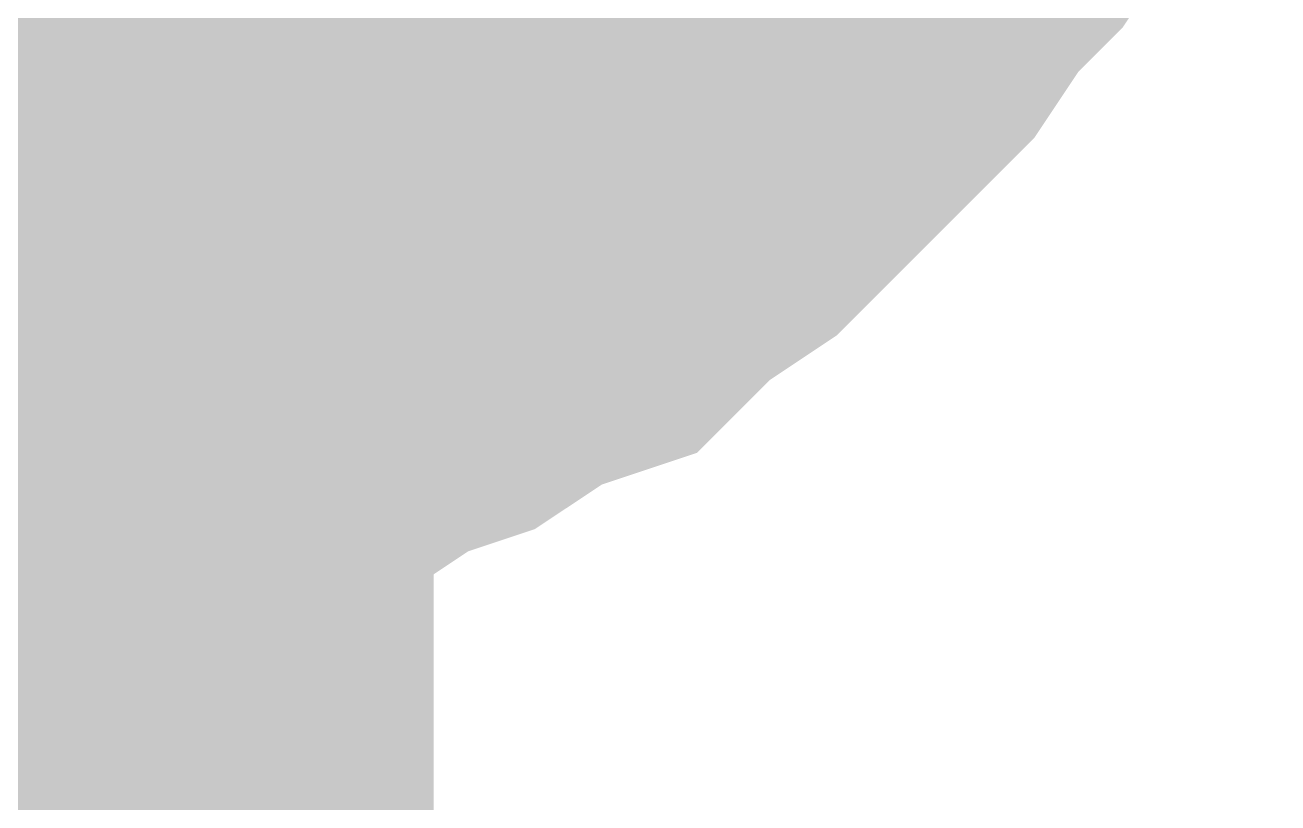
# Model space of a CAD drawing. Header units: inches. Extents: x 0 to 841, y 0 to 594.
# Drawn here: x 267.686 to 268.319, y 304.047 to 304.441 of the extents above; entities that cross this region are included whole.
import ezdxf

# ---------------------------------------------------------------- set-up
doc = ezdxf.new("R2010")
doc.units = ezdxf.units.IN
doc.layers.add('Sheet', color=255, linetype='Continuous')

msp = doc.modelspace()

# ---------------------------------------------------------------- linework, layer by layer
at = {"layer": 'Sheet'}
for points in [[(267.51741, 304.99546, 0.7493, 0.7493, 0), (267.51741, 299.49297, 0.7493, 0.7493, 0)], [(268.16869, 304.60243, 0.29972, 0.29972, 0), (268.14623, 304.56874, 0.29972, 0.29972, 0), (268.12377, 304.53505, 0.29972, 0.29972, 0), (268.10131, 304.51259, 0.29972, 0.29972, 0), (268.07886, 304.4789, 0.29972, 0.29972, 0), (268.0564, 304.45644, 0.29972, 0.29972, 0), (268.03394, 304.43398, 0.29972, 0.29972, 0), (268.00025, 304.4003, 0.29972, 0.29972, 0), (267.96657, 304.37784, 0.29972, 0.29972, 0), (267.94411, 304.35538, 0.29972, 0.29972, 0), (267.91042, 304.34415, 0.29972, 0.29972, 0), (267.87674, 304.32169, 0.29972, 0.29972, 0), (267.84305, 304.31046, 0.29972, 0.29972, 0), (267.80936, 304.288, 0.29972, 0.29972, 0), (267.77568, 304.27677, 0.29972, 0.29972, 0), (267.74199, 304.26554, 0.29972, 0.29972, 0), (267.7083, 304.25431, 0.29972, 0.29972, 0), (267.67462, 304.24308, 0.29972, 0.29972, 0), (267.6297, 304.24308, 0.29972, 0.29972, 0), (267.59601, 304.23185, 0.29972, 0.29972, 0), (267.5511, 304.23185, 0.29972, 0.29972, 0), (267.51741, 304.23185, 0.29972, 0.29972, 0)], [(268.16869, 304.60243, 0.29972, 0.29972, 0), (268.14623, 304.56874, 0.29972, 0.29972, 0), (268.12377, 304.53505, 0.29972, 0.29972, 0), (268.10131, 304.51259, 0.29972, 0.29972, 0), (268.07886, 304.4789, 0.29972, 0.29972, 0), (268.0564, 304.45644, 0.29972, 0.29972, 0), (268.03394, 304.43398, 0.29972, 0.29972, 0), (268.00025, 304.4003, 0.29972, 0.29972, 0), (267.96657, 304.37784, 0.29972, 0.29972, 0), (267.94411, 304.35538, 0.29972, 0.29972, 0), (267.91042, 304.34415, 0.29972, 0.29972, 0), (267.87674, 304.32169, 0.29972, 0.29972, 0), (267.84305, 304.31046, 0.29972, 0.29972, 0), (267.80936, 304.288, 0.29972, 0.29972, 0), (267.77568, 304.27677, 0.29972, 0.29972, 0), (267.74199, 304.26554, 0.29972, 0.29972, 0), (267.7083, 304.25431, 0.29972, 0.29972, 0), (267.67462, 304.24308, 0.29972, 0.29972, 0), (267.6297, 304.24308, 0.29972, 0.29972, 0), (267.59601, 304.23185, 0.29972, 0.29972, 0), (267.5511, 304.23185, 0.29972, 0.29972, 0), (267.51741, 304.23185, 0.29972, 0.29972, 0)], [(268.16869, 304.60243, 0.29972, 0.29972, 0), (268.14623, 304.56874, 0.29972, 0.29972, 0), (268.12377, 304.53505, 0.29972, 0.29972, 0), (268.10131, 304.51259, 0.29972, 0.29972, 0), (268.07886, 304.4789, 0.29972, 0.29972, 0), (268.0564, 304.45644, 0.29972, 0.29972, 0), (268.03394, 304.43398, 0.29972, 0.29972, 0), (268.00025, 304.4003, 0.29972, 0.29972, 0), (267.96657, 304.37784, 0.29972, 0.29972, 0), (267.94411, 304.35538, 0.29972, 0.29972, 0), (267.91042, 304.34415, 0.29972, 0.29972, 0), (267.87674, 304.32169, 0.29972, 0.29972, 0), (267.84305, 304.31046, 0.29972, 0.29972, 0), (267.80936, 304.288, 0.29972, 0.29972, 0), (267.77568, 304.27677, 0.29972, 0.29972, 0), (267.74199, 304.26554, 0.29972, 0.29972, 0), (267.7083, 304.25431, 0.29972, 0.29972, 0), (267.67462, 304.24308, 0.29972, 0.29972, 0), (267.6297, 304.24308, 0.29972, 0.29972, 0), (267.59601, 304.23185, 0.29972, 0.29972, 0), (267.5511, 304.23185, 0.29972, 0.29972, 0), (267.51741, 304.23185, 0.29972, 0.29972, 0)], [(268.16869, 304.60243, 0.29972, 0.29972, 0), (268.14623, 304.56874, 0.29972, 0.29972, 0), (268.12377, 304.53505, 0.29972, 0.29972, 0), (268.10131, 304.51259, 0.29972, 0.29972, 0), (268.07886, 304.4789, 0.29972, 0.29972, 0), (268.0564, 304.45644, 0.29972, 0.29972, 0), (268.03394, 304.43398, 0.29972, 0.29972, 0), (268.00025, 304.4003, 0.29972, 0.29972, 0), (267.96657, 304.37784, 0.29972, 0.29972, 0), (267.94411, 304.35538, 0.29972, 0.29972, 0), (267.91042, 304.34415, 0.29972, 0.29972, 0), (267.87674, 304.32169, 0.29972, 0.29972, 0), (267.84305, 304.31046, 0.29972, 0.29972, 0), (267.80936, 304.288, 0.29972, 0.29972, 0), (267.77568, 304.27677, 0.29972, 0.29972, 0), (267.74199, 304.26554, 0.29972, 0.29972, 0), (267.7083, 304.25431, 0.29972, 0.29972, 0), (267.67462, 304.24308, 0.29972, 0.29972, 0), (267.6297, 304.24308, 0.29972, 0.29972, 0), (267.59601, 304.23185, 0.29972, 0.29972, 0), (267.5511, 304.23185, 0.29972, 0.29972, 0), (267.51741, 304.23185, 0.29972, 0.29972, 0)], [(268.16869, 304.60243, 0.29972, 0.29972, 0), (268.14623, 304.56874, 0.29972, 0.29972, 0), (268.12377, 304.53505, 0.29972, 0.29972, 0), (268.10131, 304.51259, 0.29972, 0.29972, 0), (268.07886, 304.4789, 0.29972, 0.29972, 0), (268.0564, 304.45644, 0.29972, 0.29972, 0), (268.03394, 304.43398, 0.29972, 0.29972, 0), (268.00025, 304.4003, 0.29972, 0.29972, 0), (267.96657, 304.37784, 0.29972, 0.29972, 0), (267.94411, 304.35538, 0.29972, 0.29972, 0), (267.91042, 304.34415, 0.29972, 0.29972, 0), (267.87674, 304.32169, 0.29972, 0.29972, 0), (267.84305, 304.31046, 0.29972, 0.29972, 0), (267.80936, 304.288, 0.29972, 0.29972, 0), (267.77568, 304.27677, 0.29972, 0.29972, 0), (267.74199, 304.26554, 0.29972, 0.29972, 0), (267.7083, 304.25431, 0.29972, 0.29972, 0), (267.67462, 304.24308, 0.29972, 0.29972, 0), (267.6297, 304.24308, 0.29972, 0.29972, 0), (267.59601, 304.23185, 0.29972, 0.29972, 0), (267.5511, 304.23185, 0.29972, 0.29972, 0), (267.51741, 304.23185, 0.29972, 0.29972, 0)], [(268.16869, 304.60243, 0.29972, 0.29972, 0), (268.14623, 304.56874, 0.29972, 0.29972, 0), (268.12377, 304.53505, 0.29972, 0.29972, 0), (268.10131, 304.51259, 0.29972, 0.29972, 0), (268.07886, 304.4789, 0.29972, 0.29972, 0), (268.0564, 304.45644, 0.29972, 0.29972, 0), (268.03394, 304.43398, 0.29972, 0.29972, 0), (268.00025, 304.4003, 0.29972, 0.29972, 0), (267.96657, 304.37784, 0.29972, 0.29972, 0), (267.94411, 304.35538, 0.29972, 0.29972, 0), (267.91042, 304.34415, 0.29972, 0.29972, 0), (267.87674, 304.32169, 0.29972, 0.29972, 0), (267.84305, 304.31046, 0.29972, 0.29972, 0), (267.80936, 304.288, 0.29972, 0.29972, 0), (267.77568, 304.27677, 0.29972, 0.29972, 0), (267.74199, 304.26554, 0.29972, 0.29972, 0), (267.7083, 304.25431, 0.29972, 0.29972, 0), (267.67462, 304.24308, 0.29972, 0.29972, 0), (267.6297, 304.24308, 0.29972, 0.29972, 0), (267.59601, 304.23185, 0.29972, 0.29972, 0), (267.5511, 304.23185, 0.29972, 0.29972, 0), (267.51741, 304.23185, 0.29972, 0.29972, 0)], [(267.82059, 304.5912, 0.29972, 0.29972, 0), (267.79813, 304.57997, 0.29972, 0.29972, 0), (267.77568, 304.55751, 0.29972, 0.29972, 0), (267.76445, 304.54628, 0.29972, 0.29972, 0), (267.74199, 304.53505, 0.29972, 0.29972, 0), (267.71953, 304.53505, 0.29972, 0.29972, 0), (267.69707, 304.52382, 0.29972, 0.29972, 0), (267.66339, 304.51259, 0.29972, 0.29972, 0), (267.64093, 304.50136, 0.29972, 0.29972, 0), (267.61847, 304.50136, 0.29972, 0.29972, 0), (267.59601, 304.50136, 0.29972, 0.29972, 0), (267.57356, 304.49013, 0.29972, 0.29972, 0), (267.53987, 304.49013, 0.29972, 0.29972, 0), (267.51741, 304.49013, 0.29972, 0.29972, 0)], [(267.82059, 304.5912, 0.29972, 0.29972, 0), (267.79813, 304.57997, 0.29972, 0.29972, 0), (267.77568, 304.55751, 0.29972, 0.29972, 0), (267.76445, 304.54628, 0.29972, 0.29972, 0), (267.74199, 304.53505, 0.29972, 0.29972, 0), (267.71953, 304.53505, 0.29972, 0.29972, 0), (267.69707, 304.52382, 0.29972, 0.29972, 0), (267.66339, 304.51259, 0.29972, 0.29972, 0), (267.64093, 304.50136, 0.29972, 0.29972, 0), (267.61847, 304.50136, 0.29972, 0.29972, 0), (267.59601, 304.50136, 0.29972, 0.29972, 0), (267.57356, 304.49013, 0.29972, 0.29972, 0), (267.53987, 304.49013, 0.29972, 0.29972, 0), (267.51741, 304.49013, 0.29972, 0.29972, 0)], [(267.82059, 304.5912, 0.29972, 0.29972, 0), (267.79813, 304.57997, 0.29972, 0.29972, 0), (267.77568, 304.55751, 0.29972, 0.29972, 0), (267.76445, 304.54628, 0.29972, 0.29972, 0), (267.74199, 304.53505, 0.29972, 0.29972, 0), (267.71953, 304.53505, 0.29972, 0.29972, 0), (267.69707, 304.52382, 0.29972, 0.29972, 0), (267.66339, 304.51259, 0.29972, 0.29972, 0), (267.64093, 304.50136, 0.29972, 0.29972, 0), (267.61847, 304.50136, 0.29972, 0.29972, 0), (267.59601, 304.50136, 0.29972, 0.29972, 0), (267.57356, 304.49013, 0.29972, 0.29972, 0), (267.53987, 304.49013, 0.29972, 0.29972, 0), (267.51741, 304.49013, 0.29972, 0.29972, 0)], [(267.82059, 304.5912, 0.29972, 0.29972, 0), (267.79813, 304.57997, 0.29972, 0.29972, 0), (267.77568, 304.55751, 0.29972, 0.29972, 0), (267.76445, 304.54628, 0.29972, 0.29972, 0), (267.74199, 304.53505, 0.29972, 0.29972, 0), (267.71953, 304.53505, 0.29972, 0.29972, 0), (267.69707, 304.52382, 0.29972, 0.29972, 0), (267.66339, 304.51259, 0.29972, 0.29972, 0), (267.64093, 304.50136, 0.29972, 0.29972, 0), (267.61847, 304.50136, 0.29972, 0.29972, 0), (267.59601, 304.50136, 0.29972, 0.29972, 0), (267.57356, 304.49013, 0.29972, 0.29972, 0), (267.53987, 304.49013, 0.29972, 0.29972, 0), (267.51741, 304.49013, 0.29972, 0.29972, 0)], [(268.10131, 304.51259, 0.09906, 0.09906, 0), (268.07886, 304.4789, 0.09906, 0.09906, 0), (268.0564, 304.45644, 0.09906, 0.09906, 0), (268.03394, 304.43398, 0.09906, 0.09906, 0), (268.00025, 304.4003, 0.09906, 0.09906, 0), (267.96657, 304.37784, 0.09906, 0.09906, 0), (267.94411, 304.35538, 0.09906, 0.09906, 0), (267.91042, 304.34415, 0.09906, 0.09906, 0), (267.87674, 304.32169, 0.09906, 0.09906, 0), (267.84305, 304.31046, 0.09906, 0.09906, 0), (267.80936, 304.288, 0.09906, 0.09906, 0), (267.77568, 304.27677, 0.09906, 0.09906, 0), (267.74199, 304.26554, 0.09906, 0.09906, 0), (267.7083, 304.25431, 0.09906, 0.09906, 0), (267.67462, 304.24308, 0.09906, 0.09906, 0), (267.6297, 304.24308, 0.09906, 0.09906, 0)], [(268.10131, 304.51259, 0.09906, 0.09906, 0), (268.07886, 304.4789, 0.09906, 0.09906, 0), (268.0564, 304.45644, 0.09906, 0.09906, 0), (268.03394, 304.43398, 0.09906, 0.09906, 0), (268.00025, 304.4003, 0.09906, 0.09906, 0), (267.96657, 304.37784, 0.09906, 0.09906, 0), (267.94411, 304.35538, 0.09906, 0.09906, 0), (267.91042, 304.34415, 0.09906, 0.09906, 0), (267.87674, 304.32169, 0.09906, 0.09906, 0), (267.84305, 304.31046, 0.09906, 0.09906, 0), (267.80936, 304.288, 0.09906, 0.09906, 0), (267.77568, 304.27677, 0.09906, 0.09906, 0), (267.74199, 304.26554, 0.09906, 0.09906, 0), (267.7083, 304.25431, 0.09906, 0.09906, 0), (267.67462, 304.24308, 0.09906, 0.09906, 0), (267.6297, 304.24308, 0.09906, 0.09906, 0)], [(268.10131, 304.51259, 0.09906, 0.09906, 0), (268.07886, 304.4789, 0.09906, 0.09906, 0), (268.0564, 304.45644, 0.09906, 0.09906, 0), (268.03394, 304.43398, 0.09906, 0.09906, 0), (268.00025, 304.4003, 0.09906, 0.09906, 0), (267.96657, 304.37784, 0.09906, 0.09906, 0), (267.94411, 304.35538, 0.09906, 0.09906, 0), (267.91042, 304.34415, 0.09906, 0.09906, 0), (267.87674, 304.32169, 0.09906, 0.09906, 0), (267.84305, 304.31046, 0.09906, 0.09906, 0), (267.80936, 304.288, 0.09906, 0.09906, 0), (267.77568, 304.27677, 0.09906, 0.09906, 0), (267.74199, 304.26554, 0.09906, 0.09906, 0), (267.7083, 304.25431, 0.09906, 0.09906, 0), (267.67462, 304.24308, 0.09906, 0.09906, 0), (267.6297, 304.24308, 0.09906, 0.09906, 0)], [(268.10131, 304.51259, 0.09906, 0.09906, 0), (268.07886, 304.4789, 0.09906, 0.09906, 0), (268.0564, 304.45644, 0.09906, 0.09906, 0), (268.03394, 304.43398, 0.09906, 0.09906, 0), (268.00025, 304.4003, 0.09906, 0.09906, 0), (267.96657, 304.37784, 0.09906, 0.09906, 0), (267.94411, 304.35538, 0.09906, 0.09906, 0), (267.91042, 304.34415, 0.09906, 0.09906, 0), (267.87674, 304.32169, 0.09906, 0.09906, 0), (267.84305, 304.31046, 0.09906, 0.09906, 0), (267.80936, 304.288, 0.09906, 0.09906, 0), (267.77568, 304.27677, 0.09906, 0.09906, 0), (267.74199, 304.26554, 0.09906, 0.09906, 0), (267.7083, 304.25431, 0.09906, 0.09906, 0), (267.67462, 304.24308, 0.09906, 0.09906, 0), (267.6297, 304.24308, 0.09906, 0.09906, 0)], [(268.10131, 304.51259, 0.09906, 0.09906, 0), (268.07886, 304.4789, 0.09906, 0.09906, 0), (268.0564, 304.45644, 0.09906, 0.09906, 0), (268.03394, 304.43398, 0.09906, 0.09906, 0), (268.00025, 304.4003, 0.09906, 0.09906, 0), (267.96657, 304.37784, 0.09906, 0.09906, 0), (267.94411, 304.35538, 0.09906, 0.09906, 0), (267.91042, 304.34415, 0.09906, 0.09906, 0), (267.87674, 304.32169, 0.09906, 0.09906, 0), (267.84305, 304.31046, 0.09906, 0.09906, 0), (267.80936, 304.288, 0.09906, 0.09906, 0), (267.77568, 304.27677, 0.09906, 0.09906, 0), (267.74199, 304.26554, 0.09906, 0.09906, 0), (267.7083, 304.25431, 0.09906, 0.09906, 0), (267.67462, 304.24308, 0.09906, 0.09906, 0), (267.6297, 304.24308, 0.09906, 0.09906, 0)], [(268.10131, 304.51259, 0.09906, 0.09906, 0), (268.07886, 304.4789, 0.09906, 0.09906, 0), (268.0564, 304.45644, 0.09906, 0.09906, 0), (268.03394, 304.43398, 0.09906, 0.09906, 0), (268.00025, 304.4003, 0.09906, 0.09906, 0), (267.96657, 304.37784, 0.09906, 0.09906, 0), (267.94411, 304.35538, 0.09906, 0.09906, 0), (267.91042, 304.34415, 0.09906, 0.09906, 0), (267.87674, 304.32169, 0.09906, 0.09906, 0), (267.84305, 304.31046, 0.09906, 0.09906, 0), (267.80936, 304.288, 0.09906, 0.09906, 0), (267.77568, 304.27677, 0.09906, 0.09906, 0), (267.74199, 304.26554, 0.09906, 0.09906, 0), (267.7083, 304.25431, 0.09906, 0.09906, 0), (267.67462, 304.24308, 0.09906, 0.09906, 0), (267.6297, 304.24308, 0.09906, 0.09906, 0)]]:
    msp.add_lwpolyline(points, format="xyseb", dxfattribs=at)

doc.saveas('drawing.dxf')
